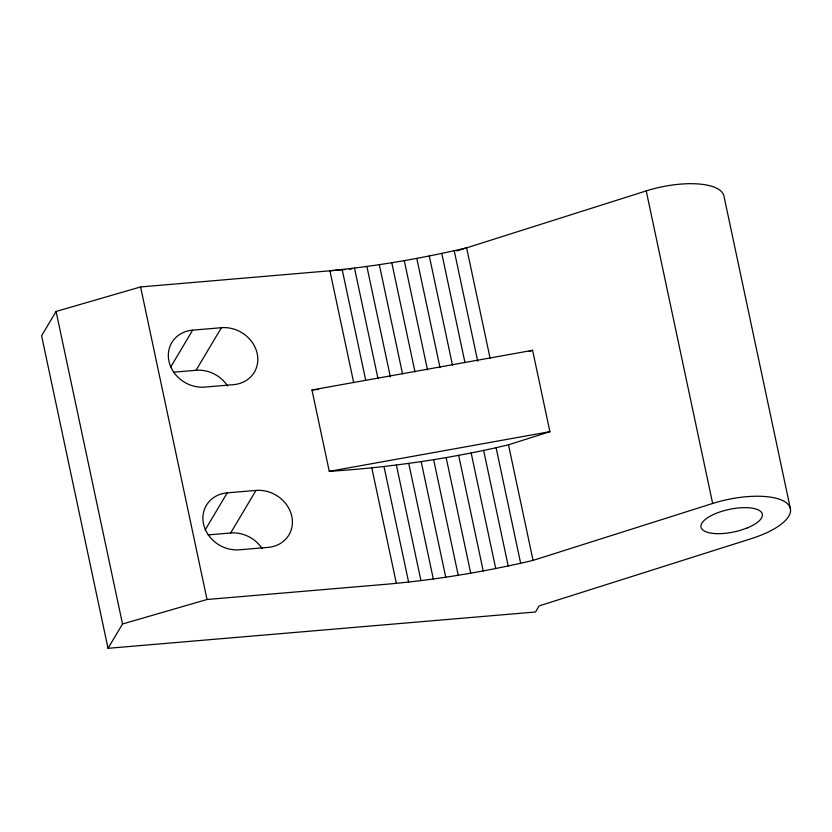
<?xml version="1.0" encoding="UTF-8"?>
<svg xmlns="http://www.w3.org/2000/svg" width="832" height="832" viewBox="0 0 832 832"><rect width="100%" height="100%" fill="white"/><g stroke="black" fill="none" stroke-linecap="round" stroke-linejoin="round"><path stroke-width="1.25" d="M345.384 269.474L140.587 286.946L56.077 311.449L41.6 335.774L108.035 648.315L535.496 611.998L539.115 605.914L751.462 538.595A59.634 21.954 -12 0 0 787.259 503.526A59.634 21.954 -12 0 0 712.66 503.464L533.062 560.394C484.099 571.927 434.325 580.133 384.186 584.438L207.022 599.498L122.512 624L108.035 648.315M170.56 367.255L192.65 330.148L221.395 327.704A31.314 27.56 30.8 0 1 257.213 353.652A31.314 27.56 30.8 0 1 233.501 384.654L204.755 387.098A31.314 27.56 30.8 0 1 168.938 361.15A31.314 27.56 30.8 0 1 192.65 330.148M173.555 372.185L196.061 370.271L221.395 327.704M205.14 529.974L227.23 492.856L255.986 490.422A31.314 27.56 30.8 0 1 291.803 516.36A31.314 27.56 30.8 0 1 268.091 547.373L239.335 549.806A31.314 27.56 30.8 0 1 203.518 523.869A31.314 27.56 30.8 0 1 227.23 492.856M208.146 534.903L230.641 532.99L255.986 490.422M456.81 250.962L646.225 190.913A59.634 21.954 -12 0 1 723.965 196.123L790.4 508.674M528.954 351.478L532.605 350.314L549.9 431.673L508.498 444.798L496.101 447.72C441.199 459.898 385.382 467.74 329.264 471.338L311.969 389.979L532.605 350.314M353.673 382.564L329.919 270.774C375.939 266.219 421.626 258.45 466.627 247.842L490.121 358.363M329.264 471.338L549.9 431.673M311.969 389.979L318.406 389.438M349.242 269.152L351.822 268.934M646.225 190.913L712.66 503.464M508.498 444.798L533.062 560.394M454.22 250.702L477.724 361.244M496.101 447.72L520.655 563.254M441.771 253.406L464.984 362.648M483.621 450.32L508.206 565.958M429.291 255.965L452.514 365.269M471.151 452.92L495.716 568.516M416.79 258.378L440.014 367.65M458.65 455.322L483.226 570.929M404.279 260.624L427.502 369.886M446.15 457.579L470.714 573.175M391.789 262.725L415.012 371.966M433.649 459.67L458.224 575.276M379.319 264.659L402.542 373.911M421.179 461.604L445.754 577.21M366.881 266.438L390.374 376.948M408.751 463.362L433.316 578.989M354.494 268.05L377.988 378.56M396.375 464.953L420.93 580.601M342.17 269.495L365.654 380.026M383.999 466.523L408.606 582.046M371.779 467.73L396.354 583.326M140.587 286.946L207.022 599.498M56.077 311.449L122.512 624M230.641 532.99A31.314 27.56 30.8 0 1 262.194 548.704M196.061 370.271A31.314 27.56 30.8 0 1 227.604 385.996M747.323 527.904L739.95 530.452A31.314 11.523 -12 0 1 701.334 524.295A31.314 11.523 -12 0 1 748.977 507.79A31.314 11.523 -12 0 1 747.323 527.904"/></g></svg>
